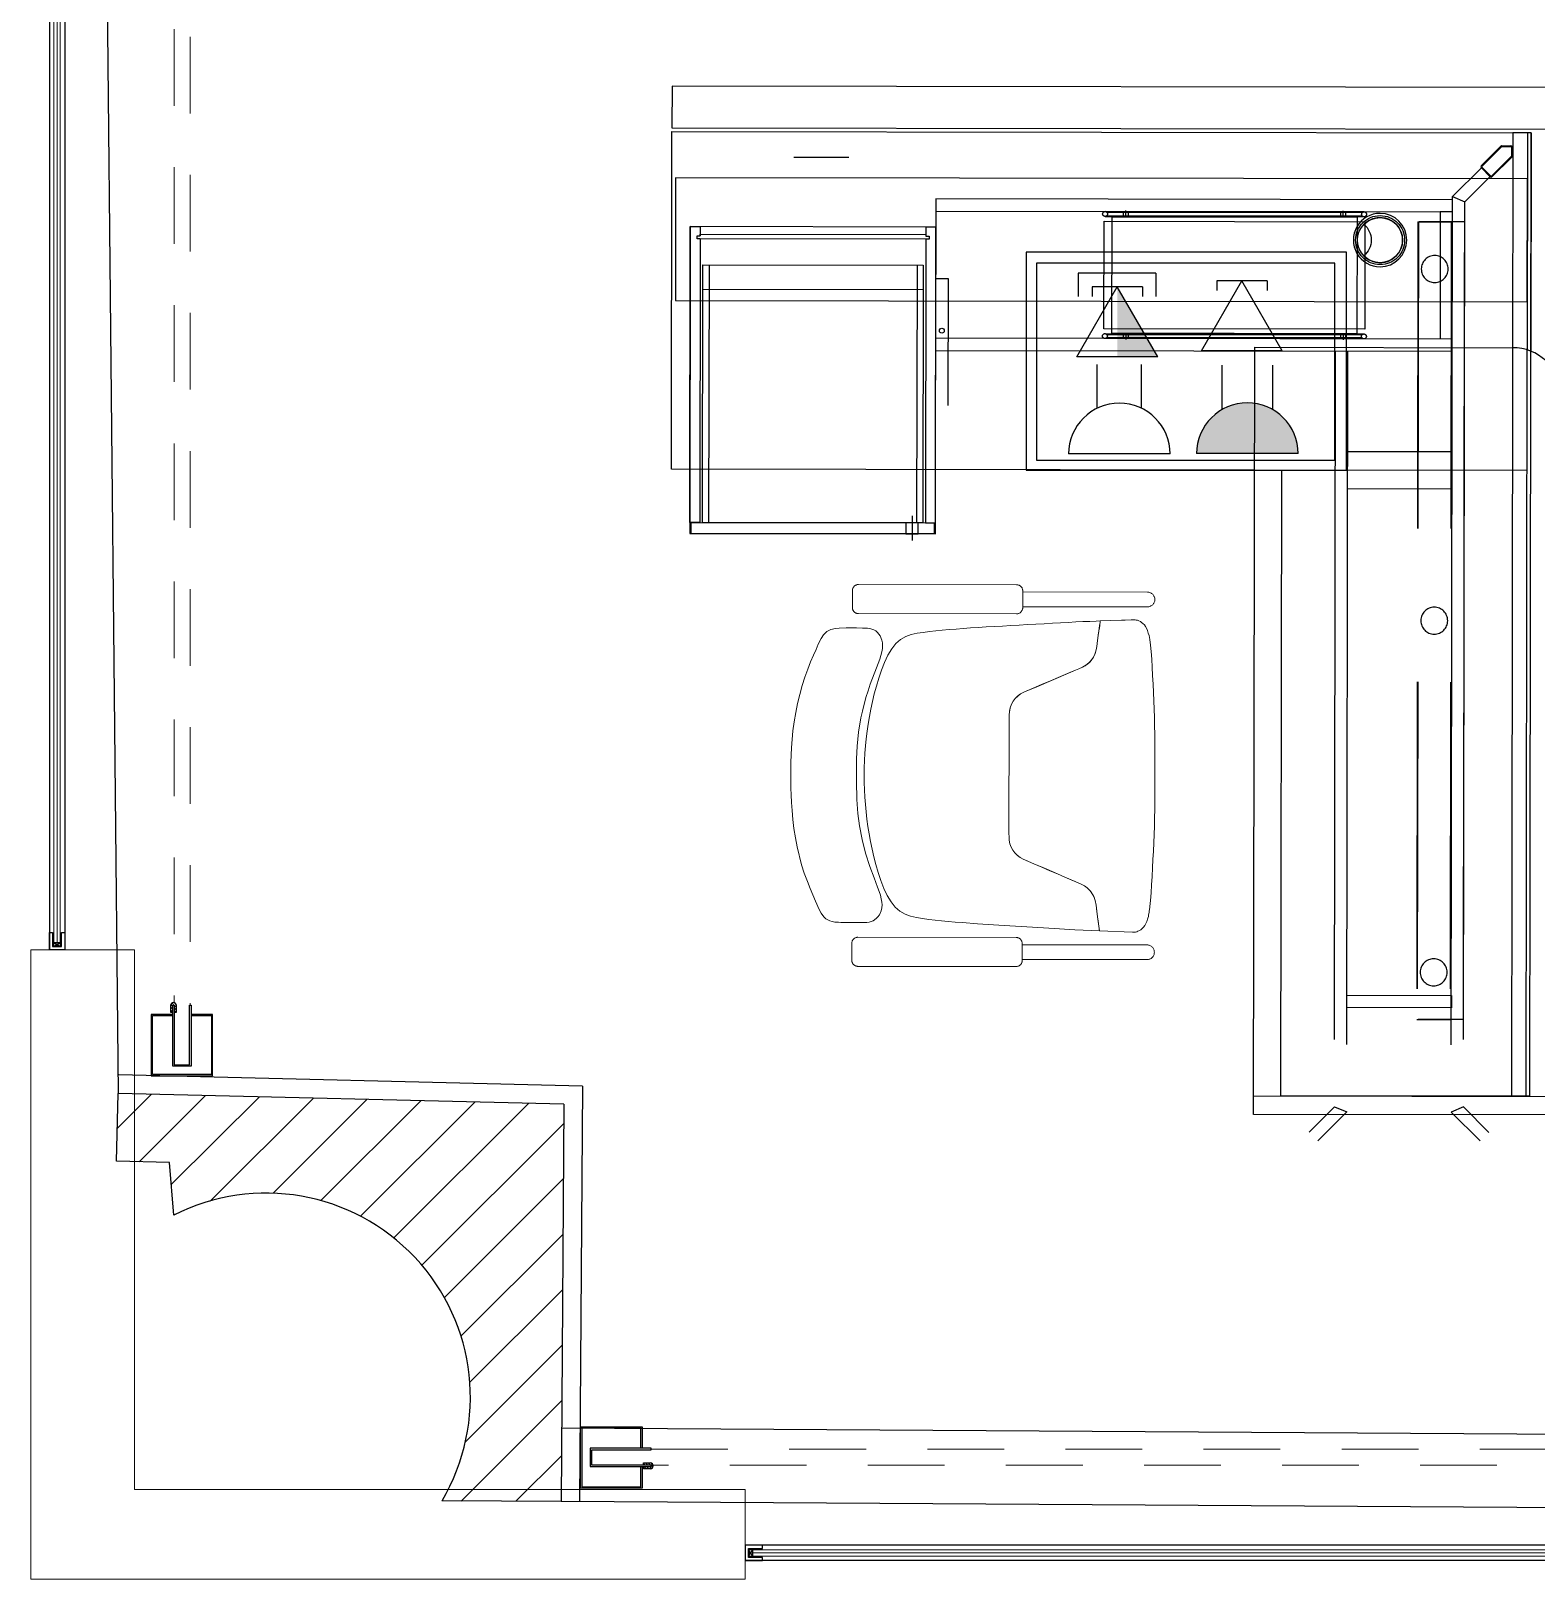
# Model space of a CAD drawing. Header units: inches. Extents: x 78 to 199, y 70 to 92.
# Drawn here: x 130.485 to 132.937, y 72.485 to 75.008 of the extents above; entities that cross this region are included whole.
import ezdxf
from ezdxf.enums import TextEntityAlignment as Align

# ---------------------------------------------------------------- set-up
doc = ezdxf.new("R2010")
doc.units = ezdxf.units.IN
doc.header["$MEASUREMENT"] = 0
for name, pattern in [('21212-FC-A-XREF-GROUND FLOOR PLAN-REV-31-10-12$0$HIDDEN', [0.375, 0.25, -0.125]), ('ACAD_ISO02W100', [15, 12, -3]), ('ACAD_ISO03W100', [30, 12, -18]), ('DASHED', [0.75, 0.5, -0.25]), ('DGN Style 2', [0.635854, 0.381513, -0.254342]), ('DGN Style 5', [15.868117, 6.800621, -9.067495]), ('HIDDEN', [0.375, 0.25, -0.125]), ('HIDDEN2', [0.1875, 0.125, -0.0625])]:
    doc.linetypes.add(name, pattern=pattern)
for name, color, linetype in [('1501', 6, 'Continuous'), ('A002_Pen02', 2, 'Continuous'), ('col-hat', 2, 'Continuous'), ('columns', 6, 'Continuous'), ('DETAIL', 2, 'Continuous'), ('DIM', 152, 'Continuous'), ('EL. BLOCK', 3, 'Continuous'), ('ELE-OBJ', 7, 'Continuous'), ('ELEC-NORMAL', 7, 'Continuous'), ('Elevation', 1, 'Continuous'), ('FINISH-AR', 252, 'Continuous'), ('Fixation', 1, 'Continuous'), ('hatch', 2, 'Continuous'), ('HATCH-AR', 251, 'Continuous'), ('L.C Risers', 130, 'Continuous'), ('PW', 4, 'Continuous')]:
    doc.layers.add(name, color=color, linetype=linetype)
for name, color, linetype, lineweight in [('21212-FC-A-XREF-GROUND FLOOR PLAN-REV-31-10-12$0$HIDDEN-EEE', 6, '21212-FC-A-XREF-GROUND FLOOR PLAN-REV-31-10-12$0$HIDDEN', 9), ('21212-FC-A-XREF-GROUND FLOOR PLAN-REV-31-10-12$0$PARTITION-EEE', 112, 'Continuous', 18), ('ELECTRICAL', 3, 'Continuous', 9), ('GLASS-EEE', 140, 'Continuous', 5), ('HIDDEN-EEE', 6, 'HIDDEN', 9)]:
    doc.layers.add(name, color=color, linetype=linetype, lineweight=lineweight)
doc.layers.add('A000_Non-Print', color=190, linetype='Continuous', plot=False)
doc.layers.add('GOLDCLADDING', color=7, linetype='Continuous', true_color=0xffc20a)
doc.styles.add('ROMANS', font='romans.shx')

# ---------------------------------------------------------------- blocks, each defined once
blk = doc.blocks.new('GRWRFHRH')
at = {"color": 252, "linetype": 'Continuous'}
for p, q in [((-9.463, 10.4682, 0.0092), (-9.463, 0.841, 0.0092)), ((-9.438, 10.4682, 0.0092), (-9.438, 0.841, 0.0092)), ((-9.4555, 0.853, 0.0092), (-9.4455, 0.853, 0.0092)), ((-9.4555, 0.853, 0.0092), (-9.4455, 0.853, 0.0092)), ((-9.4555, 0.846, 0.0092), (-9.4455, 0.853, 0.0092)), ((-9.4555, 0.853, 0.0092), (-9.4455, 0.846, 0.0092)), ((-9.4555, 0.846, 0.0092), (-9.4555, 0.853, 0.0092)), ((-9.4555, 0.853, 0.0092), (-9.4455, 0.853, 0.0092)), ((-9.4455, 0.846, 0.0092), (-9.4555, 0.846, 0.0092)), ((-9.4455, 0.853, 0.0092), (-9.4455, 0.846, 0.0092)), ((6.7345, -0.1296, 0.1445), (-8.3291, -0.1296, -0.1104)), ((-8.3241, -0.1471, -0.23), (-8.3171, -0.1371, -0.23)), ((-8.3171, -0.1471, -0.23), (-8.3241, -0.1371, -0.23)), ((-8.3171, -0.1371, -0.1104), (-8.3241, -0.1371, -0.1104)), ((-8.3241, -0.1371, -0.1104), (-8.3241, -0.1471, -0.1104)), ((-8.3241, -0.1471, -0.1104), (-8.3171, -0.1471, -0.1104)), ((-8.3171, -0.1471, -0.23), (-8.3171, -0.1371, -0.23)), ((-8.3171, -0.1471, -0.23), (-8.3171, -0.1371, -0.23)), ((-8.3171, -0.1471, -0.1104), (-8.3171, -0.1371, -0.1104)), ((6.7345, -0.1546, 0.1461), (-8.3291, -0.1546, -0.1104)), ((6.7345, -0.1546, 0.1461), (-8.3291, -0.1546, -0.1104))]:
    blk.add_line(p, q, dxfattribs=at)
at = {"color": 252, "ltscale": 3}
for p, q in [((-8.4485, 2.2481), (-8.4486, 2.1801)), ((-6.6849, 2.2455), (-8.4485, 2.2481)), ((-8.4486, 2.1801), (-6.685, 2.1775))]:
    blk.add_line(p, q, dxfattribs=at)
at = {"color": 252, "linetype": 'ACAD_ISO02W100', "ltscale": 3}
for p, q in [((-7.0786, 2.1721), (-7.0809, 0.6031)), ((-7.0486, 2.172), (-7.0786, 2.1721)), ((-7.0509, 0.603), (-7.0486, 2.172)), ((-7.1769, 2.0682), (-7.1298, 2.1152)), ((-7.1569, 2.0599), (-7.1156, 2.101)), ((-8.0187, 2.0644), (-8.0191, 1.8174)), ((-8.0188, 2.0444), (-7.1769, 2.0432)), ((-7.1769, 2.0632), (-8.0187, 2.0644)), ((-7.1789, 0.6862), (-7.1769, 2.0682)), ((-7.1769, 2.0682), (-7.1569, 2.0599)), ((-7.1589, 0.6945), (-7.1569, 2.0599)), ((-7.1969, 2.0432), (-7.1972, 1.8362)), ((-7.1769, 2.0432), (-7.1969, 2.0432)), ((-8.0188, 1.9347), (-7.9988, 1.9347)), ((-7.9988, 1.9347), (-7.9991, 1.7277)), ((-7.1772, 1.8362), (-8.0191, 1.8374)), ((-8.0191, 1.8174), (-7.1773, 1.8162)), ((-7.3689, 0.6948), (-7.3673, 1.8165)), ((-7.3489, 0.6865), (-7.3473, 1.8164)), ((-7.1773, 1.8162), (-7.1772, 1.8362)), ((-7.0569, 0.603), (-7.0551, 1.8184)), ((-7.1775, 1.6522), (-7.3475, 1.6525)), ((-7.0554, 1.622), (-7.4994, 1.6227)), ((-7.4554, 1.6226), (-7.4569, 0.6036)), ((-7.3476, 1.5925), (-7.1776, 1.5922)), ((-7.3487, 0.7667), (-7.1787, 0.7664)), ((-7.1787, 0.7664), (-7.1787, 0.7464)), ((-7.1787, 0.7464), (-7.3487, 0.7467)), ((-7.4569, 0.6036), (-7.0569, 0.603)), ((-7.3689, 0.585), (-7.4102, 0.5439)), ((-7.3689, 0.585), (-7.3489, 0.5767)), ((-7.1589, 0.5847), (-7.1789, 0.5765)), ((-7.1589, 0.5847), (-7.1178, 0.5434)), ((-7.0809, 0.6031), (-7.0509, 0.603)), ((-7.3489, 0.5767), (-7.3961, 0.5297)), ((-7.1789, 0.5765), (-7.1319, 0.5293))]:
    blk.add_line(p, q, dxfattribs=at)
at = {"color": 252}
for p, q in [((-7.1301, 2.1184), (-7.0979, 2.1505)), ((-7.1292, 2.1175), (-7.097, 2.1496)), ((-7.0965, 2.1511), (-7.0816, 2.1511)), ((-7.0965, 2.1498), (-7.0816, 2.1498)), ((-7.0809, 2.1491), (-7.0809, 2.1342)), ((-7.0796, 2.1491), (-7.0796, 2.1342)), ((-7.0811, 2.1337), (-7.1133, 2.1016)), ((-7.0802, 2.1328), (-7.1125, 2.1007)), ((-7.1153, 2.1007), (-7.1301, 2.1155)), ((-7.1144, 2.1016), (-7.1292, 2.1164))]:
    blk.add_line(p, q, dxfattribs=at)
at = {"color": 252, "linetype": 'DGN Style 5', "ltscale": 3}
for p, q in [((-7.3209, 2.0434), (-7.7429, 2.044)), ((-7.7089, 2.0345), (-7.7089, 2.0455)), ((-7.3549, 2.034), (-7.3549, 2.045)), ((-7.7447, 1.853), (-7.7445, 2.028)), ((-7.7445, 2.028), (-7.3195, 2.0274)), ((-7.7429, 2.036), (-7.3209, 2.0354)), ((-7.3241, 2.0419), (-7.7398, 2.0425)), ((-7.7398, 2.0375), (-7.3241, 2.0369)), ((-7.7317, 1.8455), (-7.7314, 2.0355)), ((-7.7314, 2.0355), (-7.3324, 2.0349)), ((-7.3324, 2.0349), (-7.3327, 1.8449)), ((-7.3241, 2.0419), (-7.3241, 2.0419)), ((-7.3195, 2.0274), (-7.3197, 1.8524)), ((-7.3197, 1.8524), (-7.7447, 1.853)), ((-7.7432, 1.845), (-7.3212, 1.8444)), ((-7.7401, 1.8435), (-7.3244, 1.8429)), ((-7.3327, 1.8449), (-7.7317, 1.8455)), ((-7.7092, 1.8465), (-7.7092, 1.8355)), ((-7.3552, 1.846), (-7.3552, 1.835)), ((-7.3212, 1.8364), (-7.7432, 1.837)), ((-7.3244, 1.8379), (-7.7401, 1.8385)), ((-7.3244, 1.8379), (-7.3244, 1.8379))]:
    blk.add_line(p, q, dxfattribs=at)
at = {"color": 252, "linetype": 'DGN Style 2', "ltscale": 30}
for p, q in [((-8.4194, 1.5373), (-8.4187, 2.0193)), ((-8.4187, 2.0193), (-8.4194, 1.5193)), ((-8.4187, 2.0193), (-8.4027, 2.0193)), ((-8.0187, 2.0187), (-8.4187, 2.0193)), ((-8.4027, 2.0193), (-8.4027, 2.0043)), ((-8.0187, 2.0187), (-8.0347, 2.0187)), ((-8.0347, 2.0187), (-8.0347, 2.0037)), ((-8.0194, 1.5367), (-8.0187, 2.0187)), ((-8.0194, 1.5187), (-8.0187, 2.0187)), ((-8.4077, 1.9993), (-8.4077, 2.0043)), ((-8.4077, 2.0043), (-8.4027, 2.0043)), ((-8.4027, 1.9993), (-8.4077, 1.9993)), ((-8.4027, 1.9993), (-8.4034, 1.5373)), ((-8.4027, 2.0043), (-8.4027, 2.0073)), ((-8.4027, 2.0073), (-8.0347, 2.0067)), ((-8.0347, 1.9987), (-8.4027, 1.9993)), ((-8.0347, 1.9987), (-8.0354, 1.5367)), ((-8.0347, 2.0067), (-8.0347, 2.0037)), ((-8.0347, 2.0037), (-8.0297, 2.0037)), ((-8.0297, 1.9987), (-8.0347, 1.9987)), ((-8.0297, 2.0037), (-8.0297, 1.9987)), ((-8.3988, 1.5372), (-8.3981, 1.9572)), ((-8.3981, 1.9572), (-8.0393, 1.9567)), ((-8.3881, 1.9572), (-8.3888, 1.5372)), ((-8.0493, 1.9567), (-8.05, 1.5367)), ((-8.0393, 1.9567), (-8.04, 1.5367)), ((-8.3982, 1.9172), (-8.0394, 1.9167)), ((-8.0574, 1.5479, 0.1342), (-8.0574, 1.5076, 0.1342)), ((-8.4034, 1.5373), (-8.4194, 1.5373)), ((-8.4194, 1.5193), (-8.0194, 1.5187)), ((-8.4174, 1.5283), (-8.4174, 1.5373)), ((-8.4174, 1.5373), (-8.4134, 1.5373)), ((-8.4174, 1.5193), (-8.4174, 1.5283)), ((-8.0214, 1.5187), (-8.4174, 1.5193)), ((-8.4134, 1.5373), (-8.0254, 1.5367)), ((-8.04, 1.5367), (-8.3988, 1.5372)), ((-8.0674, 1.5368, 0.1342), (-8.0674, 1.5188, 0.1342)), ((-8.0474, 1.5367, 0.1342), (-8.0674, 1.5368, 0.1342)), ((-8.0674, 1.5188, 0.1342), (-8.0474, 1.5187, 0.1342)), ((-8.0474, 1.5187, 0.1342), (-8.0474, 1.5367, 0.1342)), ((-8.0354, 1.5367), (-8.0194, 1.5367)), ((-8.0254, 1.5367), (-8.0214, 1.5367)), ((-8.0214, 1.5367), (-8.0214, 1.5277)), ((-8.0214, 1.5277), (-8.0214, 1.5187))]:
    blk.add_line(p, q, dxfattribs=at)
at = {"color": 252, "linetype": 'DASHED'}
for p, q in [((-7.2331, 2.0273, -0.0032), (-7.235, 0.7273, -0.0032)), ((-7.2327, 2.0273, -0.0032), (-7.2347, 0.7273, -0.0032)), ((-7.2327, 2.0273, -0.0032), (-7.2347, 0.7273, -0.0032)), ((-7.2324, 2.0273, -0.0032), (-7.2343, 0.7273, -0.0032)), ((-7.2331, 2.0273, -0.0032), (-7.1782, 2.0272, -0.0032)), ((-7.157, 2.0272, -0.0032), (-7.231, 2.0273, -0.0032)), ((-7.1789, 2.0272, -0.0032), (-7.1809, 0.7272, -0.0032)), ((-7.1782, 2.0272, -0.0032), (-7.1801, 0.7272, -0.0032)), ((-7.1589, 0.7272, -0.0032), (-7.157, 2.0272, -0.0032)), ((-7.235, 0.7273, -0.0032), (-7.1801, 0.7272, -0.0032)), ((-7.1589, 0.7272, -0.0032), (-7.2329, 0.7273, -0.0032))]:
    blk.add_line(p, q, dxfattribs=at)
at = {"color": 252, "lineweight": 25}
for p, q in [((-7.501, 0.5727), (-7.4991, 1.8227)), ((-7.4991, 1.8227), (-7.079, 1.8221)), ((-6.901, 0.5718), (-7.501, 0.5727))]:
    blk.add_line(p, q, dxfattribs=at)
at = {"color": 252, "linetype": 'DGN Style 5', "ltscale": 3}
for centre in [(-7.7429, 2.04), (-7.3209, 2.0394), (-7.7432, 1.841), (-7.3212, 1.8404)]:
    blk.add_circle(centre, 0.004, dxfattribs=at)
at = {"color": 252, "linetype": 'ACAD_ISO02W100', "ltscale": 3}
blk.add_circle((-7.2948, 1.9974), 0.04, dxfattribs=at)
at = {"color": 252, "ltscale": 3}
blk.add_circle((-8.0089, 1.8497), 0.004, dxfattribs=at)
at = {"color": 252}
for centre, radius, start, end in [((-7.0965, 2.1491), 0.002, 89.915, 134.915), ((-7.0965, 2.1491), 0.00075, 89.915, 134.915), ((-7.0816, 2.1491), 0.002, 359.915, 89.915), ((-7.0816, 2.1491), 0.00075, 359.915, 89.915), ((-7.0816, 2.1342), 0.00075, 314.915, 359.915), ((-7.0816, 2.1342), 0.002, 314.915, 359.915), ((-7.1287, 2.117), 0.002, 134.915, 224.915), ((-7.1287, 2.117), 0.00075, 134.915, 224.915), ((-7.1139, 2.1021), 0.002, 224.915, 314.915), ((-7.1139, 2.1021), 0.00075, 224.915, 314.915)]:
    blk.add_arc(centre, radius, start, end, dxfattribs=at)
at = {"color": 252, "lineweight": 25}
blk.add_arc((-7.0791, 1.7421), 0.08, 4.915, 89.915, dxfattribs=at)
at = {"color": 252, "linetype": 'DASHED', "extrusion": (0, 0, -1)}
for centre, major_axis, start_param, end_param in [((-7.2058, 1.9503, -0.0032), (-0.0155, 0.0155), 0.786882, 7.070067), ((-7.2066, 1.3772, -0.0032), (0.0155, 0.0155), -0.783914, 5.499271), ((-7.2075, 0.8042, -0.0032), (-0.0155, 0.0155), 0.786882, 7.070067)]:
    blk.add_ellipse(centre, major_axis=major_axis, ratio=1, start_param=start_param, end_param=end_param, dxfattribs=at)
at = {"layer": '1501', "color": 252}
blk.add_lwpolyline([(-7.3211, 2.023, -0.461701), (-7.3212, 1.9718, 2.461701)], format="xyb", close=True, dxfattribs=at)
at = {"layer": '21212-FC-A-XREF-GROUND FLOOR PLAN-REV-31-10-12$0$HIDDEN-EEE', "color": 252, "linetype": 'HIDDEN', "ltscale": 0.5}
for p, q in [((-9.2596, 5.0412, 0), (-9.2596, 0.7546, 0)), ((-9.2336, 5.0287, 0), (-9.2336, 0.7506, 0)), ((-8.4824, 0.0272), (-5.7778, 0.0272)), ((-8.5794, 0.0012), (-5.7662, 0.0012))]:
    blk.add_line(p, q, dxfattribs=at)
at = {"layer": '21212-FC-A-XREF-GROUND FLOOR PLAN-REV-31-10-12$0$PARTITION-EEE', "color": 252, "linetype": 'Continuous'}
for p, q in [((-9.493, -0.1846, 0), (-9.493, 0.841, 0.0092)), ((-9.3243, 0.841, 0.0092), (-9.493, 0.841, 0.0092)), ((-9.3243, -0.0384, 0.0069), (-9.3243, 0.841, 0.0092)), ((-8.3291, -0.0384, -0.1104), (-9.3243, -0.0384, -0.0118)), ((-8.3291, -0.0384, -0.1104), (-8.3291, -0.1846, -0.1104)), ((-8.3291, -0.1846, -0.1104), (-9.493, -0.1846, -0.0048))]:
    blk.add_line(p, q, dxfattribs=at)
at = {"layer": 'A000_Non-Print', "color": 252}
for p, q in [((-8.4427, 2.0991), (-8.443, 1.8991)), ((-7.0547, 2.097), (-8.4427, 2.0991)), ((-7.055, 1.897), (-7.0547, 2.097)), ((-8.443, 1.8991), (-7.055, 1.897))]:
    blk.add_line(p, q, dxfattribs=at)
at = {"layer": 'A002_Pen02', "color": 252}
for p, q in [((-8.4494, 1.6241), (-8.4486, 2.1741)), ((-8.4486, 2.1741), (-7.0486, 2.172)), ((-7.0546, 2.172), (-7.0551, 1.8184)), ((-7.0486, 2.172), (-7.0491, 1.8162)), ((-7.4994, 1.6227), (-8.4494, 1.6241))]:
    blk.add_line(p, q, dxfattribs=at)
at = {"layer": 'A002_Pen02', "color": 252, "linetype": 'DGN Style 5'}
for p, q in [((-7.7129, 2.0375), (-7.7129, 2.0425)), ((-7.7049, 2.0375), (-7.7049, 2.0425)), ((-7.3589, 2.037), (-7.3589, 2.042)), ((-7.3509, 2.037), (-7.3509, 2.042)), ((-7.7132, 1.8435), (-7.7132, 1.8385)), ((-7.7052, 1.8435), (-7.7052, 1.8385)), ((-7.3592, 1.843), (-7.3592, 1.838)), ((-7.3512, 1.843), (-7.3512, 1.838))]:
    blk.add_line(p, q, dxfattribs=at)
at = {"layer": 'A002_Pen02', "color": 252, "linetype": 'ACAD_ISO03W100'}
blk.add_line((-7.5009, 0.6027), (-6.9009, 0.6018), dxfattribs=at)
at = {"layer": 'col-hat', "color": 252, "linetype": 'Continuous'}
for p, q in [((-9.3524, 0.5497), (-9.2964, 0.6056)), ((-9.3168, 0.4955), (-9.2086, 0.6035)), ((-9.2643, 0.4582), (-9.1207, 0.6014)), ((-9.2012, 0.4315), (-9.0329, 0.5993)), ((-9.0986, 0.4441), (-8.9451, 0.5972)), ((-9.0206, 0.4322), (-8.8573, 0.5951)), ((-8.9562, 0.4068), (-8.7694, 0.593)), ((-8.9018, 0.3714), (-8.6816, 0.5909)), ((-8.8562, 0.3271), (-8.625, 0.5576)), ((-8.8194, 0.2741), (-8.6256, 0.4674)), ((-8.7924, 0.2114), (-8.6262, 0.3771)), ((-8.778, 0.1361), (-8.6268, 0.2868)), ((-8.7851, 0.0393), (-8.6274, 0.1965)), ((-8.7922, -0.0574), (-8.628, 0.1063)), ((-8.7028, -0.0579), (-8.6286, 0.016))]:
    blk.add_line(p, q, dxfattribs=at)
at = {"layer": 'columns', "color": 252}
for p, q in [((-8.2498, 2.1324), (-8.1605, 2.1326)), ((-9.3539, 0.4965), (-9.3509, 0.6069)), ((-8.6248, 0.5895), (-9.3509, 0.6069)), ((-8.6248, 0.5895), (-8.6291, -0.0584)), ((-9.2672, 0.4943), (-9.3539, 0.4965)), ((-9.2604, 0.4082), (-9.2672, 0.4943)), ((-8.6291, -0.0584), (-8.8233, -0.0572))]:
    blk.add_line(p, q, dxfattribs=at)
blk.add_arc((-9.1096, 0.1118), 0.3325, 329.4495, 116.9573, dxfattribs=at)
at = {"layer": 'DETAIL', "color": 252, "linetype": 'Continuous'}
for p, q in [((-9.463, 10.4682, 0.0092), (-9.463, 0.841, 0.0092)), ((-9.463, 0.841, 0.0092), (-9.463, 0.8688, 0.0092)), ((-9.463, 0.8688, 0.0092), (-9.458, 0.8688, 0.0092)), ((-9.458, 0.8688, 0.0092), (-9.458, 0.846, 0.0092)), ((-9.443, 0.846, 0.0092), (-9.443, 0.8688, 0.0092)), ((-9.443, 0.8688, 0.0092), (-9.438, 0.8688, 0.0092)), ((-9.438, 0.8688, 0.0092), (-9.438, 0.841, 0.0092)), ((-9.438, 0.841, 0.0092), (-9.463, 0.841, 0.0092)), ((-9.458, 0.846, 0.0092), (-9.443, 0.846, 0.0092)), ((-8.3013, -0.1296, -0.1104), (-8.3291, -0.1296, -0.1104)), ((-8.3291, -0.1296, -0.1104), (-8.3291, -0.1546, -0.1104)), ((-8.3241, -0.1496, -0.1104), (-8.3241, -0.1346, -0.1104)), ((-8.3241, -0.1346, -0.1104), (-8.3013, -0.1346, -0.1104)), ((-8.3013, -0.1496, -0.1104), (-8.3241, -0.1496, -0.1104)), ((-8.3013, -0.1346, -0.1104), (-8.3013, -0.1296, -0.1104)), ((-8.3013, -0.1546, -0.1104), (-8.3013, -0.1496, -0.1104)), ((6.7345, -0.1546, 0.1461), (-8.3291, -0.1546, -0.1104)), ((-8.3291, -0.1546, -0.1104), (-8.3013, -0.1546, -0.1104))]:
    blk.add_line(p, q, dxfattribs=at)
at = {"layer": 'DIM', "color": 252}
for points in [[(-7.2949, 1.9539, 1), (-7.2948, 2.0409, 1)], [(-7.2948, 2.0341, -1), (-7.2949, 1.9606, -1)]]:
    blk.add_lwpolyline(points, format="xyb", close=True, dxfattribs=at)
at = {"layer": 'FINISH-AR', "color": 252, "linetype": 'HIDDEN2', "ltscale": 0.5}
for p, q in [((-9.2621, 0.7356, 0), (-9.2971, 0.7356, 0)), ((-9.2971, 0.7356, 0), (-9.2971, 0.6356, 0)), ((-9.2951, 0.6376, 0), (-9.2951, 0.7336, 0)), ((-9.2951, 0.7336, 0), (-9.2621, 0.7336, 0)), ((-9.2621, 0.6511, 0), (-9.2621, 0.7506, 0)), ((-9.2621, 0.7506, 0), (-9.2596, 0.7506, 0)), ((-9.2621, 0.7336, 0), (-9.2621, 0.7356, 0)), ((-9.2596, 0.7506, 0), (-9.2596, 0.6536, 0)), ((-9.2346, 0.6536, 0), (-9.2346, 0.7506, 0)), ((-9.2346, 0.7506, 0), (-9.2321, 0.7506, 0)), ((-9.2321, 0.7506, 0), (-9.2321, 0.6511, 0)), ((-9.1971, 0.7356, 0), (-9.2321, 0.7356, 0)), ((-9.2321, 0.7356, 0), (-9.2321, 0.7336, 0)), ((-9.2321, 0.7336, 0), (-9.1991, 0.7336, 0)), ((-9.1991, 0.7336, 0), (-9.1991, 0.6376, 0)), ((-9.1971, 0.6356, 0), (-9.1971, 0.7356, 0)), ((-9.2971, 0.6356, 0), (-9.1971, 0.6356, 0)), ((-9.1991, 0.6376, 0), (-9.2951, 0.6376, 0)), ((-9.2321, 0.6511, 0), (-9.2621, 0.6511, 0)), ((-9.2596, 0.6536, 0), (-9.2346, 0.6536, 0)), ((-8.5974, -0.0362), (-8.5974, 0.0637)), ((-8.5974, 0.0637), (-8.4974, 0.0637)), ((-8.4994, 0.0617), (-8.5954, 0.0617)), ((-8.5954, 0.0617), (-8.5954, -0.0342)), ((-8.4994, 0.0287), (-8.4994, 0.0617)), ((-8.4974, 0.0637), (-8.4974, 0.0287)), ((-8.4824, 0.0287), (-8.5819, 0.0287)), ((-8.5819, 0.0287), (-8.5819, -0.0013)), ((-8.5794, 0.0012), (-8.5794, 0.0262)), ((-8.5794, 0.0262), (-8.4824, 0.0262)), ((-8.4974, 0.0287), (-8.4994, 0.0287)), ((-8.4824, 0.0262), (-8.4824, 0.0287)), ((-8.4824, 0.0012), (-8.5794, 0.0012)), ((-8.4824, -0.0013), (-8.4824, 0.0012)), ((-8.5819, -0.0013), (-8.4824, -0.0013)), ((-8.4994, -0.0013), (-8.4974, -0.0013)), ((-8.4994, -0.0342), (-8.4994, -0.0013)), ((-8.4974, -0.0013), (-8.4974, -0.0362)), ((-8.4974, -0.0362), (-8.5974, -0.0362)), ((-8.5954, -0.0342), (-8.4994, -0.0342))]:
    blk.add_line(p, q, dxfattribs=at)
at = {"layer": 'FINISH-AR', "color": 252}
for q in [(-9.3501, 0.6369), (-8.5991, -0.0586)]:
    blk.add_line((-8.5946, 0.6188), q, dxfattribs=at)
at = {"layer": 'Fixation', "color": 252}
for p, q in [((-9.2656, 0.75, 0), (-9.2656, 0.739, 0)), ((-9.2656, 0.739, 0), (-9.2621, 0.739, 0)), ((-9.2596, 0.739, 0), (-9.2561, 0.739, 0)), ((-9.2561, 0.739, 0), (-9.2561, 0.75, 0)), ((-8.4949, 0.0012), (-8.4949, 0.0047)), ((-8.4949, 0.0047), (-8.4839, 0.0047)), ((-8.4949, -0.0047), (-8.4949, -0.0013)), ((-8.4839, -0.0047), (-8.4949, -0.0047))]:
    blk.add_line(p, q, dxfattribs=at)
for centre, start, end in [((-9.2608, 0.75, 0), 0, 180), ((-8.4839, 0), 270, 90)]:
    blk.add_arc(centre, 0.00475, start, end, dxfattribs=at)
at = {"layer": 'GLASS-EEE', "color": 252}
for p, q in [((-9.4555, 10.4632, 0.0092), (-9.4555, 0.846, 0.0092)), ((-9.4505, 10.4562, 0.0092), (-9.4505, 0.853, 0.0092)), ((-9.4455, 10.4632, 0.0092), (-9.4455, 0.846, 0.0092)), ((6.7295, -0.1371, 0.1436), (-8.3241, -0.1371, -0.1104)), ((6.7295, -0.1471, 0.1436), (-8.3241, -0.1471, -0.1104)), ((6.7225, -0.1421, 0.1437), (-8.3171, -0.1421, -0.1102))]:
    blk.add_line(p, q, dxfattribs=at)
at = {"layer": 'hatch', "color": 252, "linetype": 'Continuous'}
for p, q in [((-9.2656, 0.7477, 0), (-9.2621, 0.7442, 0)), ((-9.2656, 0.7433, 0), (-9.2621, 0.7398, 0)), ((-9.2652, 0.7518, 0), (-9.2621, 0.7486, 0)), ((-9.2632, 0.7541, 0), (-9.2606, 0.7515, 0)), ((-9.2596, 0.7505, 0), (-9.2561, 0.747, 0)), ((-9.2596, 0.7461, 0), (-9.2561, 0.7426, 0)), ((-9.2596, 0.7417, 0), (-9.2569, 0.739, 0)), ((-9.259, 0.7544, 0), (-9.2564, 0.7518, 0)), ((-8.4922, 0.0012), (-8.4949, 0.0039)), ((-8.4878, 0.0012), (-8.4913, 0.0047)), ((-8.4833, 0.0012), (-8.4868, 0.0047)), ((-8.4797, -0.0024), (-8.4824, 0.0003)), ((-8.4795, 0.0018), (-8.4821, 0.0044)), ((-8.4906, -0.0047), (-8.4941, -0.0013)), ((-8.4862, -0.0047), (-8.4897, -0.0013)), ((-8.4821, -0.0044), (-8.4853, -0.0013))]:
    blk.add_line(p, q, dxfattribs=at)
at = {"layer": 'HATCH-AR', "color": 252}
for p, q in [((-9.3968, 5.2231), (-9.3509, 0.6069)), ((-8.6284, 0.0616), (-5.6397, 0.043)), ((-5.6404, -0.077), (-8.6291, -0.0584))]:
    blk.add_line(p, q, dxfattribs=at)
at = {"layer": 'HIDDEN-EEE', "color": 252, "linetype": 'HIDDEN2', "ltscale": 300}
for p, q in [((-8.1547, 1.4261), (-8.1547, 1.3987)), ((-7.887, 1.4357), (-8.1447, 1.4361)), ((-7.8771, 1.3983), (-7.877, 1.4257)), ((-7.877, 1.424), (-7.6738, 1.4237)), ((-8.1448, 1.3887), (-7.8871, 1.3883)), ((-7.8771, 1.4), (-7.6738, 1.3997)), ((-8.1899, 1.3628, 0.4194), (-8.1965, 1.3594, 0.4194)), ((-8.1819, 1.3646, 0.4194), (-8.1899, 1.3628, 0.4194)), ((-8.1763, 1.3649, 0.4194), (-8.1819, 1.3646, 0.4194)), ((-8.1648, 1.3653, 0.4194), (-8.1763, 1.3649, 0.4194)), ((-8.1564, 1.3654, 0.4194), (-8.1648, 1.3653, 0.4194)), ((-8.1479, 1.3654, 0.4194), (-8.1564, 1.3654, 0.4194)), ((-8.1384, 1.3652, 0.4194), (-8.1479, 1.3654, 0.4194)), ((-8.13, 1.365, 0.4194), (-8.1384, 1.3652, 0.4194)), ((-8.1262, 1.3645, 0.4194), (-8.13, 1.365, 0.4194)), ((-8.1197, 1.3624, 0.4194), (-8.1262, 1.3645, 0.4194)), ((-8.1166, 1.3604, 0.4194), (-8.1197, 1.3624, 0.4194)), ((-7.9971, 1.3626), (-8.0081, 1.3615)), ((-7.9858, 1.3636), (-7.9971, 1.3626)), ((-7.9742, 1.3646), (-7.9858, 1.3636)), ((-7.9621, 1.3655), (-7.9742, 1.3646)), ((-7.9497, 1.3663), (-7.9621, 1.3655)), ((-7.9368, 1.3671), (-7.9497, 1.3663)), ((-7.9237, 1.3678), (-7.9368, 1.3671)), ((-7.9102, 1.3685), (-7.9237, 1.3678)), ((-7.8967, 1.3693), (-7.9102, 1.3685)), ((-7.883, 1.37), (-7.8967, 1.3693)), ((-7.8693, 1.3708), (-7.883, 1.37)), ((-7.8556, 1.3715), (-7.8693, 1.3708)), ((-7.8421, 1.3723), (-7.8556, 1.3715)), ((-7.8288, 1.3731), (-7.8421, 1.3723)), ((-7.8157, 1.3738), (-7.8288, 1.3731)), ((-7.803, 1.3745), (-7.8157, 1.3738)), ((-7.7907, 1.3751), (-7.803, 1.3745)), ((-7.7789, 1.3756), (-7.7907, 1.3751)), ((-7.7677, 1.3761), (-7.7789, 1.3756)), ((-7.7572, 1.3766), (-7.7677, 1.3761)), ((-7.7507, 1.3768), (-7.7572, 1.3766)), ((-7.7523, 1.3652), (-7.753, 1.36)), ((-7.7529, 1.3606), (-7.7522, 1.3658)), ((-7.7518, 1.3691), (-7.7523, 1.3652)), ((-7.7522, 1.3658), (-7.7517, 1.3696)), ((-7.7514, 1.3719), (-7.7518, 1.3691)), ((-7.7517, 1.3696), (-7.7513, 1.3723)), ((-7.7511, 1.3738), (-7.7514, 1.3719)), ((-7.7513, 1.3723), (-7.7511, 1.3741)), ((-7.7511, 1.3741), (-7.7507, 1.3768)), ((-7.751, 1.3749), (-7.7511, 1.3738)), ((-7.7508, 1.376), (-7.751, 1.3749)), ((-7.7507, 1.3768), (-7.7508, 1.376)), ((-7.7159, 1.3781), (-7.7507, 1.3768)), ((-7.7101, 1.3783), (-7.7159, 1.3781)), ((-7.7006, 1.3787), (-7.7101, 1.3783)), ((-7.697, 1.3788), (-7.7006, 1.3787)), ((-7.6939, 1.3785), (-7.697, 1.3788)), ((-7.692, 1.3783), (-7.6939, 1.3785)), ((-7.69, 1.3778), (-7.692, 1.3783)), ((-7.6881, 1.3769), (-7.69, 1.3778)), ((-7.6853, 1.3758), (-7.6881, 1.3769)), ((-7.6833, 1.3745), (-7.6853, 1.3758)), ((-7.6813, 1.3727), (-7.6833, 1.3745)), ((-7.6789, 1.3704), (-7.6813, 1.3727)), ((-7.6771, 1.3679), (-7.6789, 1.3704)), ((-7.6751, 1.3641), (-7.6771, 1.3679)), ((-7.6736, 1.361), (-7.6751, 1.3641)), ((-8.2102, 1.3387, 0.4194), (-8.2138, 1.3305, 0.4194)), ((-8.2055, 1.3482, 0.4194), (-8.2102, 1.3387, 0.4194)), ((-8.2017, 1.3543, 0.4194), (-8.2055, 1.3482, 0.4194)), ((-8.1965, 1.3594, 0.4194), (-8.2017, 1.3543, 0.4194)), ((-8.1138, 1.3578, 0.4194), (-8.1166, 1.3604, 0.4194)), ((-8.1094, 1.3526, 0.4194), (-8.1138, 1.3578, 0.4194)), ((-8.1065, 1.3457, 0.4194), (-8.1094, 1.3526, 0.4194)), ((-8.1054, 1.3411, 0.4194), (-8.1065, 1.3457, 0.4194)), ((-8.1054, 1.3317, 0.4194), (-8.1054, 1.3411, 0.4194)), ((-8.0836, 1.3398), (-8.0906, 1.3313)), ((-8.076, 1.3464), (-8.0836, 1.3398)), ((-8.0676, 1.3512), (-8.076, 1.3464)), ((-8.0586, 1.3545), (-8.0676, 1.3512)), ((-8.0492, 1.3567), (-8.0586, 1.3545)), ((-8.0393, 1.3582), (-8.0492, 1.3567)), ((-8.0291, 1.3594), (-8.0393, 1.3582)), ((-8.0187, 1.3605), (-8.0291, 1.3594)), ((-8.0081, 1.3615), (-8.0187, 1.3605)), ((-7.7551, 1.3451), (-7.7565, 1.335)), ((-7.7565, 1.335), (-7.7551, 1.3451)), ((-7.7551, 1.3451), (-7.7539, 1.3538)), ((-7.754, 1.3531), (-7.7551, 1.3451)), ((-7.753, 1.36), (-7.754, 1.3531)), ((-7.7539, 1.3538), (-7.7529, 1.3606)), ((-7.6725, 1.357), (-7.6736, 1.361)), ((-7.6712, 1.3529), (-7.6725, 1.357)), ((-7.6699, 1.3463), (-7.6712, 1.3529)), ((-7.6688, 1.3375), (-7.6699, 1.3463)), ((-7.6677, 1.3268), (-7.6688, 1.3375)), ((-8.218, 1.3209, 0.4194), (-8.2227, 1.3101, 0.4194)), ((-8.2138, 1.3305, 0.4194), (-8.218, 1.3209, 0.4194)), ((-8.1154, 1.3002, 0.4194), (-8.1099, 1.3144, 0.4194)), ((-8.1099, 1.3144, 0.4194), (-8.1064, 1.3262, 0.4194)), ((-8.1064, 1.3262, 0.4194), (-8.1054, 1.3317, 0.4194)), ((-8.0968, 1.3209), (-8.1023, 1.3093)), ((-8.0906, 1.3313), (-8.0968, 1.3209)), ((-7.7677, 1.3099), (-7.7644, 1.3138)), ((-7.7644, 1.3138), (-7.7674, 1.3103)), ((-7.7617, 1.318), (-7.7644, 1.3138)), ((-7.7644, 1.3138), (-7.7617, 1.318)), ((-7.7617, 1.318), (-7.7591, 1.3235)), ((-7.7594, 1.3228), (-7.7617, 1.318)), ((-7.7579, 1.3273), (-7.7594, 1.3228)), ((-7.7591, 1.3235), (-7.7579, 1.3273)), ((-7.7565, 1.335), (-7.7579, 1.3273)), ((-7.7579, 1.3273), (-7.7569, 1.3322)), ((-7.7569, 1.3322), (-7.7565, 1.335)), ((-7.6669, 1.3146), (-7.6677, 1.3268)), ((-7.6661, 1.3013), (-7.6669, 1.3146)), ((-8.2274, 1.2981, 0.4194), (-8.2321, 1.2852, 0.4194)), ((-8.2227, 1.3101, 0.4194), (-8.2274, 1.2981, 0.4194)), ((-8.1255, 1.2736, 0.4194), (-8.1154, 1.3002, 0.4194)), ((-8.1072, 1.2967), (-8.1116, 1.2837)), ((-8.1023, 1.3093), (-8.1072, 1.2967)), ((-7.7987, 1.2932), (-7.8581, 1.2679)), ((-7.8195, 1.2844), (-7.8077, 1.2894)), ((-7.8077, 1.2894), (-7.7964, 1.2942)), ((-7.7909, 1.2966), (-7.7987, 1.2932)), ((-7.7964, 1.2942), (-7.7855, 1.2989)), ((-7.7855, 1.2989), (-7.7909, 1.2966)), ((-7.7799, 1.3012), (-7.7855, 1.2989)), ((-7.7855, 1.2989), (-7.7799, 1.3012)), ((-7.7799, 1.3012), (-7.7726, 1.3056)), ((-7.7755, 1.3036), (-7.7799, 1.3012)), ((-7.7726, 1.3056), (-7.7755, 1.3036)), ((-7.7726, 1.3056), (-7.7677, 1.3099)), ((-7.7714, 1.3065), (-7.7726, 1.3056)), ((-7.7674, 1.3103), (-7.7714, 1.3065)), ((-7.6655, 1.2876), (-7.6661, 1.3013)), ((-7.6648, 1.2738), (-7.6655, 1.2876)), ((-8.2365, 1.2714, 0.4194), (-8.2405, 1.2571, 0.4194)), ((-8.2321, 1.2852, 0.4194), (-8.2365, 1.2714, 0.4194)), ((-8.1325, 1.2521, 0.4194), (-8.1291, 1.263, 0.4194)), ((-8.1291, 1.263, 0.4194), (-8.1255, 1.2736, 0.4194)), ((-8.1155, 1.2706), (-8.1189, 1.2578)), ((-8.1116, 1.2837), (-8.1155, 1.2706)), ((-7.874, 1.2612), (-7.8561, 1.2688)), ((-7.8581, 1.2679), (-7.874, 1.2612)), ((-7.8561, 1.2688), (-7.8452, 1.2735)), ((-7.8452, 1.2735), (-7.832, 1.2791)), ((-7.832, 1.2791), (-7.8195, 1.2844)), ((-7.6642, 1.2601), (-7.6648, 1.2738)), ((-8.244, 1.2424, 0.4194), (-8.2468, 1.2277, 0.4194)), ((-8.2405, 1.2571, 0.4194), (-8.244, 1.2424, 0.4194)), ((-8.1384, 1.23, 0.4194), (-8.1325, 1.2521, 0.4194)), ((-8.1219, 1.2453), (-8.1246, 1.233)), ((-8.1189, 1.2578), (-8.1219, 1.2453)), ((-7.8953, 1.2409), (-7.8973, 1.2354)), ((-7.8973, 1.2354), (-7.8953, 1.2409)), ((-7.8926, 1.2458), (-7.8953, 1.2409)), ((-7.8953, 1.2409), (-7.8926, 1.2458)), ((-7.8892, 1.2503), (-7.8926, 1.2458)), ((-7.8926, 1.2458), (-7.8892, 1.2503)), ((-7.8851, 1.2544), (-7.8892, 1.2503)), ((-7.8892, 1.2503), (-7.8854, 1.2541)), ((-7.8854, 1.2541), (-7.8806, 1.2578)), ((-7.8806, 1.2578), (-7.8851, 1.2544)), ((-7.874, 1.2612), (-7.8806, 1.2578)), ((-7.8806, 1.2578), (-7.874, 1.2612)), ((-7.6636, 1.2465), (-7.6642, 1.2601)), ((-7.663, 1.2328), (-7.6636, 1.2465)), ((-8.2495, 1.2124, 0.4194), (-8.2514, 1.1976, 0.4194)), ((-8.2468, 1.2277, 0.4194), (-8.2495, 1.2124, 0.4194)), ((-8.1444, 1.1957, 0.4194), (-8.1408, 1.2188, 0.4194)), ((-8.1408, 1.2188, 0.4194), (-8.1384, 1.23, 0.4194)), ((-8.1269, 1.2208), (-8.1289, 1.2088)), ((-8.1246, 1.233), (-8.1269, 1.2208)), ((-7.899, 1.215), (-7.8995, 1.0342)), ((-7.8995, 1.0342), (-7.899, 1.215)), ((-7.8987, 1.2279), (-7.899, 1.2242)), ((-7.899, 1.2242), (-7.8987, 1.2279)), ((-7.899, 1.2242), (-7.899, 1.215)), ((-7.899, 1.215), (-7.899, 1.2242)), ((-7.8973, 1.2354), (-7.8987, 1.2279)), ((-7.8987, 1.2279), (-7.8986, 1.2299)), ((-7.8986, 1.2299), (-7.8973, 1.2354)), ((-7.6625, 1.2192), (-7.663, 1.2328)), ((-7.6622, 1.2056), (-7.6625, 1.2192)), ((-8.2514, 1.1976, 0.4194), (-8.2538, 1.17, 0.4194)), ((-8.1466, 1.1727, 0.4194), (-8.1444, 1.1957, 0.4194)), ((-8.1306, 1.1969), (-8.132, 1.1849)), ((-8.1289, 1.2088), (-8.1306, 1.1969)), ((-7.6619, 1.192), (-7.6622, 1.2056)), ((-7.6618, 1.1784), (-7.6619, 1.192)), ((-8.2538, 1.17, 0.4194), (-8.2548, 1.1466, 0.4194)), ((-8.1477, 1.1521, 0.4194), (-8.1466, 1.1727, 0.4194)), ((-8.1341, 1.1611), (-8.1348, 1.1491)), ((-8.1332, 1.173), (-8.1341, 1.1611)), ((-8.132, 1.1849), (-8.1332, 1.173)), ((-7.6617, 1.1648), (-7.6618, 1.1784)), ((-7.6616, 1.1512), (-7.6617, 1.1648)), ((-8.2548, 1.1466, 0.4194), (-8.255, 1.1255, 0.4194)), ((-8.148, 1.1339, 0.4194), (-8.1477, 1.1521, 0.4194)), ((-8.1352, 1.1372), (-8.1353, 1.1252)), ((-8.1348, 1.1491), (-8.1352, 1.1372)), ((-7.6617, 1.1376), (-7.6616, 1.1512)), ((-7.6617, 1.124), (-7.6617, 1.1376)), ((-8.255, 1.1255, 0.4194), (-8.2549, 1.1045, 0.4194)), ((-8.1481, 1.1159, 0.4194), (-8.148, 1.1339, 0.4194)), ((-8.1475, 1.0859, 0.4194), (-8.1481, 1.1159, 0.4194)), ((-8.1353, 1.1252), (-8.1353, 1.1133)), ((-8.1353, 1.1133), (-8.1349, 1.1013)), ((-7.6618, 1.0968), (-7.6617, 1.1104)), ((-7.6617, 1.1104), (-7.6617, 1.124)), ((-8.2549, 1.1045, 0.4194), (-8.2545, 1.0932, 0.4194)), ((-8.2545, 1.0932, 0.4194), (-8.2539, 1.081, 0.4194)), ((-8.1458, 1.063, 0.4194), (-8.1475, 1.0859, 0.4194)), ((-8.1349, 1.1013), (-8.1343, 1.0894)), ((-8.1343, 1.0894), (-8.1334, 1.0774)), ((-7.6619, 1.0832), (-7.6618, 1.0968)), ((-8.2539, 1.081, 0.4194), (-8.253, 1.0676, 0.4194)), ((-8.253, 1.0676, 0.4194), (-8.2516, 1.0533, 0.4194)), ((-8.1432, 1.0431, 0.4194), (-8.1458, 1.063, 0.4194)), ((-8.1334, 1.0774), (-8.1323, 1.0655)), ((-8.1323, 1.0655), (-8.1309, 1.0535)), ((-7.6623, 1.056), (-7.662, 1.0696)), ((-7.662, 1.0696), (-7.6619, 1.0832)), ((-8.2516, 1.0533, 0.4194), (-8.2499, 1.0386, 0.4194)), ((-8.2499, 1.0386, 0.4194), (-8.2474, 1.0233, 0.4194)), ((-8.1389, 1.0204, 0.4194), (-8.1432, 1.0431, 0.4194)), ((-8.1309, 1.0535), (-8.1293, 1.0416)), ((-8.1293, 1.0416), (-8.1272, 1.0296)), ((-7.663, 1.0288), (-7.6626, 1.0424)), ((-7.6626, 1.0424), (-7.6623, 1.056)), ((-8.2474, 1.0233, 0.4194), (-8.2446, 1.0086, 0.4194)), ((-8.1332, 0.9983, 0.4194), (-8.1389, 1.0204, 0.4194)), ((-8.1272, 1.0296), (-8.1251, 1.0174)), ((-8.1251, 1.0174), (-8.1226, 1.0051)), ((-7.8995, 1.0342), (-7.8992, 1.0213)), ((-7.8992, 1.0213), (-7.8995, 1.0342)), ((-7.8992, 1.0213), (-7.8991, 1.0193)), ((-7.8991, 1.0193), (-7.8992, 1.0213)), ((-7.8991, 1.0193), (-7.8979, 1.0138)), ((-7.8979, 1.0138), (-7.8991, 1.0193)), ((-7.8979, 1.0138), (-7.8959, 1.0083)), ((-7.8959, 1.0083), (-7.8979, 1.0138)), ((-7.6642, 1.0015), (-7.6636, 1.0152)), ((-7.6636, 1.0152), (-7.663, 1.0288)), ((-8.2446, 1.0086, 0.4194), (-8.2373, 0.9795, 0.4194)), ((-8.1263, 0.9768, 0.4194), (-8.1332, 0.9983, 0.4194)), ((-8.1226, 1.0051), (-8.1196, 0.9926)), ((-8.1196, 0.9926), (-8.1162, 0.9797)), ((-7.8959, 1.0083), (-7.8932, 1.0034)), ((-7.8932, 1.0034), (-7.8959, 1.0083)), ((-7.8932, 1.0034), (-7.8898, 0.9988)), ((-7.8898, 0.9988), (-7.8932, 1.0034)), ((-7.8898, 0.9988), (-7.8894, 0.9984)), ((-7.8861, 0.9951), (-7.8898, 0.9988)), ((-7.8894, 0.9984), (-7.8858, 0.9948)), ((-7.8813, 0.9914), (-7.8861, 0.9951)), ((-7.8858, 0.9948), (-7.8812, 0.9914)), ((-7.8762, 0.9886), (-7.8813, 0.9914)), ((-7.8812, 0.9914), (-7.8762, 0.9886)), ((-7.8762, 0.9886), (-7.8727, 0.987)), ((-7.8588, 0.9811), (-7.8762, 0.9886)), ((-7.8727, 0.987), (-7.8588, 0.9811)), ((-7.6656, 0.9742), (-7.6649, 0.9879)), ((-7.6649, 0.9879), (-7.6642, 1.0015)), ((-8.2373, 0.9795, 0.4194), (-8.233, 0.9658, 0.4194)), ((-8.233, 0.9658, 0.4194), (-8.228, 0.9524, 0.4194)), ((-8.1194, 0.9579, 0.4194), (-8.1263, 0.9768, 0.4194)), ((-8.1162, 0.9797), (-8.1124, 0.9666)), ((-8.1124, 0.9666), (-8.1081, 0.9536)), ((-7.8588, 0.9811), (-7.8459, 0.9755)), ((-7.8417, 0.9737), (-7.8588, 0.9811)), ((-7.8459, 0.9755), (-7.8328, 0.9698)), ((-7.8254, 0.9666), (-7.8417, 0.9737)), ((-7.8328, 0.9698), (-7.8204, 0.9644)), ((-7.8085, 0.9593), (-7.8254, 0.9666)), ((-7.8204, 0.9644), (-7.8085, 0.9593)), ((-7.8085, 0.9593), (-7.7973, 0.9545)), ((-7.7918, 0.9521), (-7.8085, 0.9593)), ((-7.6671, 0.9467), (-7.6663, 0.9604)), ((-7.6663, 0.9604), (-7.6656, 0.9742)), ((-8.228, 0.9524, 0.4194), (-8.2236, 0.9408, 0.4194)), ((-8.2236, 0.9408, 0.4194), (-8.2149, 0.9203, 0.4194)), ((-8.1135, 0.9427, 0.4194), (-8.1194, 0.9579, 0.4194)), ((-8.1108, 0.9359, 0.4194), (-8.1135, 0.9427, 0.4194)), ((-8.1089, 0.9298, 0.4194), (-8.1108, 0.9359, 0.4194)), ((-8.1081, 0.9536), (-8.1033, 0.941)), ((-8.1033, 0.941), (-8.0978, 0.9293)), ((-7.7973, 0.9545), (-7.7865, 0.9498)), ((-7.7809, 0.9474), (-7.7918, 0.9521)), ((-7.7865, 0.9498), (-7.7809, 0.9474)), ((-7.7809, 0.9474), (-7.7764, 0.945)), ((-7.7764, 0.945), (-7.7809, 0.9474)), ((-7.7764, 0.945), (-7.7723, 0.942)), ((-7.7723, 0.942), (-7.7764, 0.945)), ((-7.7723, 0.942), (-7.7669, 0.9366)), ((-7.7684, 0.9383), (-7.7723, 0.942)), ((-7.7654, 0.9348), (-7.7684, 0.9383)), ((-7.7669, 0.9366), (-7.7654, 0.9348)), ((-7.7654, 0.9348), (-7.7614, 0.9278)), ((-7.7627, 0.9305), (-7.7654, 0.9348)), ((-7.6688, 0.9213), (-7.6679, 0.9335)), ((-7.6679, 0.9335), (-7.6671, 0.9467)), ((-8.2149, 0.9203, 0.4194), (-8.209, 0.9068, 0.4194)), ((-8.1075, 0.9241, 0.4194), (-8.1089, 0.9298, 0.4194)), ((-8.1077, 0.9046, 0.4194), (-8.1065, 0.9092, 0.4194)), ((-8.1065, 0.9186, 0.4194), (-8.1075, 0.9241, 0.4194)), ((-8.1063, 0.9144, 0.4194), (-8.1065, 0.9186, 0.4194)), ((-8.1065, 0.9092, 0.4194), (-8.1063, 0.9144, 0.4194)), ((-8.0978, 0.9293), (-8.0916, 0.919)), ((-8.0916, 0.919), (-8.0848, 0.9103)), ((-8.0848, 0.9103), (-8.0771, 0.9037)), ((-7.7605, 0.926), (-7.7627, 0.9305)), ((-7.7614, 0.9278), (-7.7602, 0.925)), ((-7.7589, 0.9212), (-7.7605, 0.926)), ((-7.7602, 0.925), (-7.758, 0.9165)), ((-7.7576, 0.9135), (-7.7589, 0.9212)), ((-7.758, 0.9165), (-7.7576, 0.9135)), ((-7.7576, 0.9135), (-7.7562, 0.9033)), ((-7.7563, 0.904), (-7.7576, 0.9135)), ((-7.6709, 0.9034), (-7.6699, 0.9106)), ((-7.6699, 0.9116), (-7.6688, 0.9213)), ((-7.6699, 0.9106), (-7.6699, 0.9116)), ((-8.209, 0.9068, 0.4194), (-8.2054, 0.9003, 0.4194)), ((-8.2054, 0.9003, 0.4194), (-8.2029, 0.8965, 0.4194)), ((-8.2029, 0.8965, 0.4194), (-8.2004, 0.8938, 0.4194)), ((-8.2004, 0.8938, 0.4194), (-8.1977, 0.8914, 0.4194)), ((-8.1977, 0.8914, 0.4194), (-8.1947, 0.8897, 0.4194)), ((-8.1947, 0.8897, 0.4194), (-8.1912, 0.888, 0.4194)), ((-8.1912, 0.888, 0.4194), (-8.1875, 0.8871, 0.4194)), ((-8.1875, 0.8871, 0.4194), (-8.1831, 0.8861, 0.4194)), ((-8.1831, 0.8861, 0.4194), (-8.1775, 0.8858, 0.4194)), ((-8.1775, 0.8858, 0.4194), (-8.1736, 0.8856, 0.4194)), ((-8.1736, 0.8856, 0.4194), (-8.166, 0.8853, 0.4194)), ((-8.166, 0.8853, 0.4194), (-8.1313, 0.8854, 0.4194)), ((-8.166, 0.8853, 0.4194), (-8.166, 0.8853, 0.4194)), ((-8.1313, 0.8854, 0.4194), (-8.1275, 0.8859, 0.4194)), ((-8.1275, 0.8859, 0.4194), (-8.121, 0.888, 0.4194)), ((-8.121, 0.888, 0.4194), (-8.1159, 0.8917, 0.4194)), ((-8.1159, 0.8917, 0.4194), (-8.1131, 0.8944, 0.4194)), ((-8.1131, 0.8944, 0.4194), (-8.1106, 0.8977, 0.4194)), ((-8.1106, 0.8977, 0.4194), (-8.1077, 0.9046, 0.4194)), ((-8.0771, 0.9037), (-8.0688, 0.8989)), ((-8.0688, 0.8989), (-8.0598, 0.8956)), ((-8.0598, 0.8956), (-8.0504, 0.8933)), ((-8.0504, 0.8933), (-8.0405, 0.8917)), ((-8.0405, 0.8917), (-8.0303, 0.8905)), ((-8.0303, 0.8905), (-8.0199, 0.8894)), ((-8.0199, 0.8894), (-8.0093, 0.8882)), ((-8.0093, 0.8882), (-7.9983, 0.8871)), ((-7.9983, 0.8871), (-7.9871, 0.8861)), ((-7.9871, 0.8861), (-7.9754, 0.8851)), ((-7.9754, 0.8851), (-7.9509, 0.8832)), ((-7.9509, 0.8832), (-7.9249, 0.8815)), ((-7.7551, 0.8947), (-7.7563, 0.904)), ((-7.7562, 0.9033), (-7.7551, 0.8947)), ((-7.7551, 0.8947), (-7.7542, 0.8879)), ((-7.7531, 0.8794), (-7.7551, 0.8947)), ((-7.7542, 0.8879), (-7.7531, 0.8794)), ((-7.6783, 0.8802), (-7.6763, 0.8839)), ((-7.6763, 0.8839), (-7.6748, 0.8871)), ((-7.6748, 0.8871), (-7.6733, 0.8923)), ((-7.6733, 0.8923), (-7.6723, 0.8951)), ((-7.6723, 0.8951), (-7.6719, 0.8978)), ((-7.6719, 0.8978), (-7.6711, 0.9018)), ((-7.6711, 0.9018), (-7.6709, 0.9034)), ((-8.1455, 0.8613), (-7.8879, 0.8609)), ((-7.9249, 0.8815), (-7.8979, 0.88)), ((-7.8979, 0.88), (-7.8706, 0.8783)), ((-7.8706, 0.8783), (-7.8434, 0.8766)), ((-7.8434, 0.8766), (-7.817, 0.875)), ((-7.817, 0.875), (-7.792, 0.8736)), ((-7.792, 0.8736), (-7.752, 0.8717)), ((-7.7531, 0.8794), (-7.7526, 0.8762)), ((-7.752, 0.8717), (-7.7531, 0.8794)), ((-7.7526, 0.8762), (-7.7523, 0.8734)), ((-7.7523, 0.8734), (-7.7521, 0.8724)), ((-7.7521, 0.8724), (-7.752, 0.8717)), ((-7.752, 0.8717), (-7.6983, 0.8694)), ((-7.752, 0.8717), (-7.752, 0.8717)), ((-7.6983, 0.8694), (-7.6953, 0.8697)), ((-7.6953, 0.8697), (-7.6933, 0.8698)), ((-7.6933, 0.8698), (-7.6913, 0.8703)), ((-7.6913, 0.8703), (-7.6894, 0.8712)), ((-7.6894, 0.8712), (-7.6866, 0.8723)), ((-7.6866, 0.8723), (-7.6846, 0.8736)), ((-7.6846, 0.8736), (-7.6826, 0.8754)), ((-7.6826, 0.8754), (-7.6801, 0.8777)), ((-7.6801, 0.8777), (-7.6783, 0.8802)), ((-8.1556, 0.8239), (-8.1556, 0.8513)), ((-7.8779, 0.8509), (-7.8779, 0.8235)), ((-7.8779, 0.8492), (-7.6746, 0.8489)), ((-7.888, 0.8135), (-8.1456, 0.8139)), ((-7.8779, 0.8252), (-7.6747, 0.8249))]:
    blk.add_line(p, q, dxfattribs=at)
for centre, radius, start, end in [((-8.1447, 1.4261), 0.01, 89.915, 179.915), ((-7.887, 1.4257), 0.01, 359.915, 89.915), ((-7.6738, 1.4117), 0.012, 269.915, 89.915), ((-8.1447, 1.3987), 0.01, 179.915, 269.915), ((-7.8871, 1.3983), 0.01, 269.915, 359.915), ((-8.1456, 0.8513), 0.01, 89.915, 179.915), ((-7.8879, 0.8509), 0.01, 359.915, 89.915), ((-7.6746, 0.8369), 0.012, 269.915, 89.915), ((-8.1456, 0.8239), 0.01, 179.915, 269.915), ((-7.8879, 0.8235), 0.01, 269.915, 359.915)]:
    blk.add_arc(centre, radius, start, end, dxfattribs=at)
at = {"color": 252, "style": 'ROMANS'}
for p in [(-5.1176, 7.4592, 0), (3.1653, 4.7064, 0), (-5.1176, 4.6287, 0)]:
    blk.add_attdef('ELEV', text='', height=0.1035, dxfattribs=at).set_placement(p, align=Align.BOTTOM_LEFT)
for p in [(-5.1176, 7.3903, 0), (3.1653, 4.6376, 0), (-5.1176, 4.5599, 0)]:
    blk.add_attdef('LEVEL', text='', height=0.1035, dxfattribs=at).set_placement(p, align=Align.TOP_LEFT)
blk = doc.blocks.new('wetwetwet')
at = {"layer": 'ELE-OBJ', "color": 3}
for p, q in [((-174.2, 0), (174.2, 0)), ((-76.2, -156.7), (-76.2, -307.2)), ((76.2, -156.7), (76.2, -307.2))]:
    blk.add_line(p, q, dxfattribs=at)
blk.add_ellipse((0, 0), major_axis=(-123.2, -123.2), ratio=1, start_param=-0.785398, end_param=2.356194, dxfattribs=at)
blk = doc.blocks.new('FDFDD')
at = {"layer": 'Elevation', "lineweight": -3, "ltscale": 0.05, "transparency": 33554658}
h = blk.add_hatch(color=6, dxfattribs=at)
h.dxf.hatch_style = 1
edge = h.paths.add_edge_path()
edge.add_line((0, 0.389), (0, -0.389))
edge.add_ellipse((0, 0), major_axis=(0.275, 0.275), ratio=1, start_angle=225, end_angle=405)
at = {"layer": 'ELE-OBJ', "color": 3}
for p, q in [((0, 0.389), (0, -0.389)), ((0.337, 0.194), (0.677, 0.194)), ((0.337, -0.194), (0.678, -0.194))]:
    blk.add_line(p, q, dxfattribs=at)
at = {"layer": 'ELE-OBJ', "color": 3, "extrusion": (0, 0, -1)}
blk.add_ellipse((0, 0), major_axis=(0.275, 0.275), ratio=1, start_param=-0.785398, end_param=2.356194, dxfattribs=at)
blk = doc.blocks.new('data2')
at = {"layer": 'EL. BLOCK', "linetype": 'ByBlock'}
h = blk.add_hatch(color=4, dxfattribs=at)
h.dxf.hatch_style = 1
h.paths.add_polyline_path([(0, 0.0999), (0, 0), (0.0577, 0)])
at = {"layer": 'PW', "color": 4}
for p, q in [((0.055, 0.1197), (-0.0561, 0.1197)), ((-0.0561, 0.1197), (-0.0561, 0.0861)), ((0.055, 0.1197), (0.055, 0.0861)), ((0.036, 0.0999), (-0.036, 0.0999)), ((-0.036, 0.0999), (-0.036, 0.0861)), ((0.0577, 0), (0, 0.0999)), ((0.036, 0.0999), (0.036, 0.0861)), ((0.0577, 0), (-0.0577, 0))]:
    blk.add_line(p, q, dxfattribs=at)
blk.add_lwpolyline([(-0.0577, 0), (0, 0.0999)], dxfattribs=at)
blk = doc.blocks.new('tel1')
at = {"layer": 'PW', "color": 4}
for p, q in [((0.0259, 0.0719), (-0.0259, 0.0719)), ((-0.0259, 0.0719), (-0.0259, 0.062)), ((0.0415, 0), (0, 0.0719)), ((0.0259, 0.0719), (0.0259, 0.062)), ((0.0415, 0), (-0.0415, 0))]:
    blk.add_line(p, q, dxfattribs=at)
blk.add_lwpolyline([(-0.0415, 0), (0, 0.0719)], dxfattribs=at)
blk = doc.blocks.new('112233')
at = {"layer": 'L.C Risers', "color": 3, "ltscale": 1000}
for points in [[(-0.1648, 0.224), (-0.1648, 0), (0.1648, 0), (0.1648, 0.224)], [(-0.154, 0.2128), (-0.154, 0.01), (0.1526, 0.01), (0.1526, 0.2128)]]:
    blk.add_lwpolyline(points, close=True, dxfattribs=at)
at = {"xscale": 0.7200000000000001, "yscale": 0.7200000000000001, "zscale": 0.7200000000000001}
blk.add_blockref('data2', (-0.071, 0.1165), dxfattribs=at)
blk.add_blockref('tel1', (0.0571, 0.1226))
at = {"layer": 'ELEC-NORMAL', "lineweight": -3, "xscale": 0.0003, "yscale": 0.0003, "zscale": 0.0003, "rotation": 180}
blk.add_blockref('wetwetwet', (-0.0689, 0.0165), dxfattribs=at)
at = {"layer": 'ELECTRICAL', "xscale": -0.1344, "yscale": 0.1344, "zscale": 0.1344, "rotation": 270}
blk.add_blockref('FDFDD', (0.0628, 0.0169), dxfattribs=at)

msp = doc.modelspace()

# ---------------------------------------------------------------- block references
at = {"xscale": 1.584, "yscale": 1.584, "zscale": 1.584}
msp.add_blockref('112233', (132.3676, 74.292, 0), dxfattribs=at)
at = {"layer": 'GOLDCLADDING'}
msp.add_blockref('GRWRFHRH', (139.9781, 72.6693, 0), dxfattribs=at)

doc.saveas('drawing.dxf')
